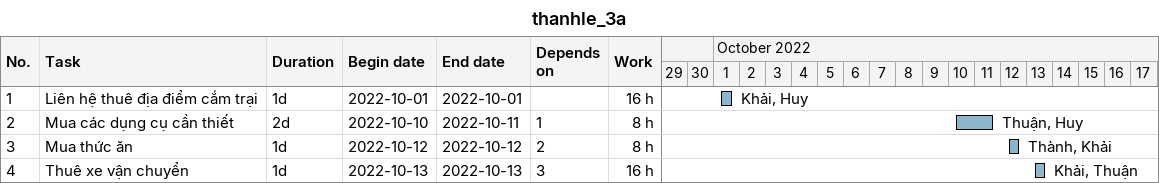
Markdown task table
thanhle_3a

| ID | Task | Duration | Start | Finish | Predecessors | Resources | Work (h) |
|---|---|---|---|---|---|---|---|
| 1 | Liên hệ thuê địa điểm cắm trại | 1d | 2022-10-01 | 2022-10-01 |  | Khải, Huy | 16 |
| 2 | Mua các dụng cụ cần thiết | 2d | 2022-10-10 | 2022-10-11 | 1 | Thuận, Huy | 8 |
| 3 | Mua thức ăn | 1d | 2022-10-12 | 2022-10-12 | 2 | Thành, Khải | 8 |
| 4 | Thuê xe vận chuyển | 1d | 2022-10-13 | 2022-10-13 | 3 | Khải, Thuận | 16 |
